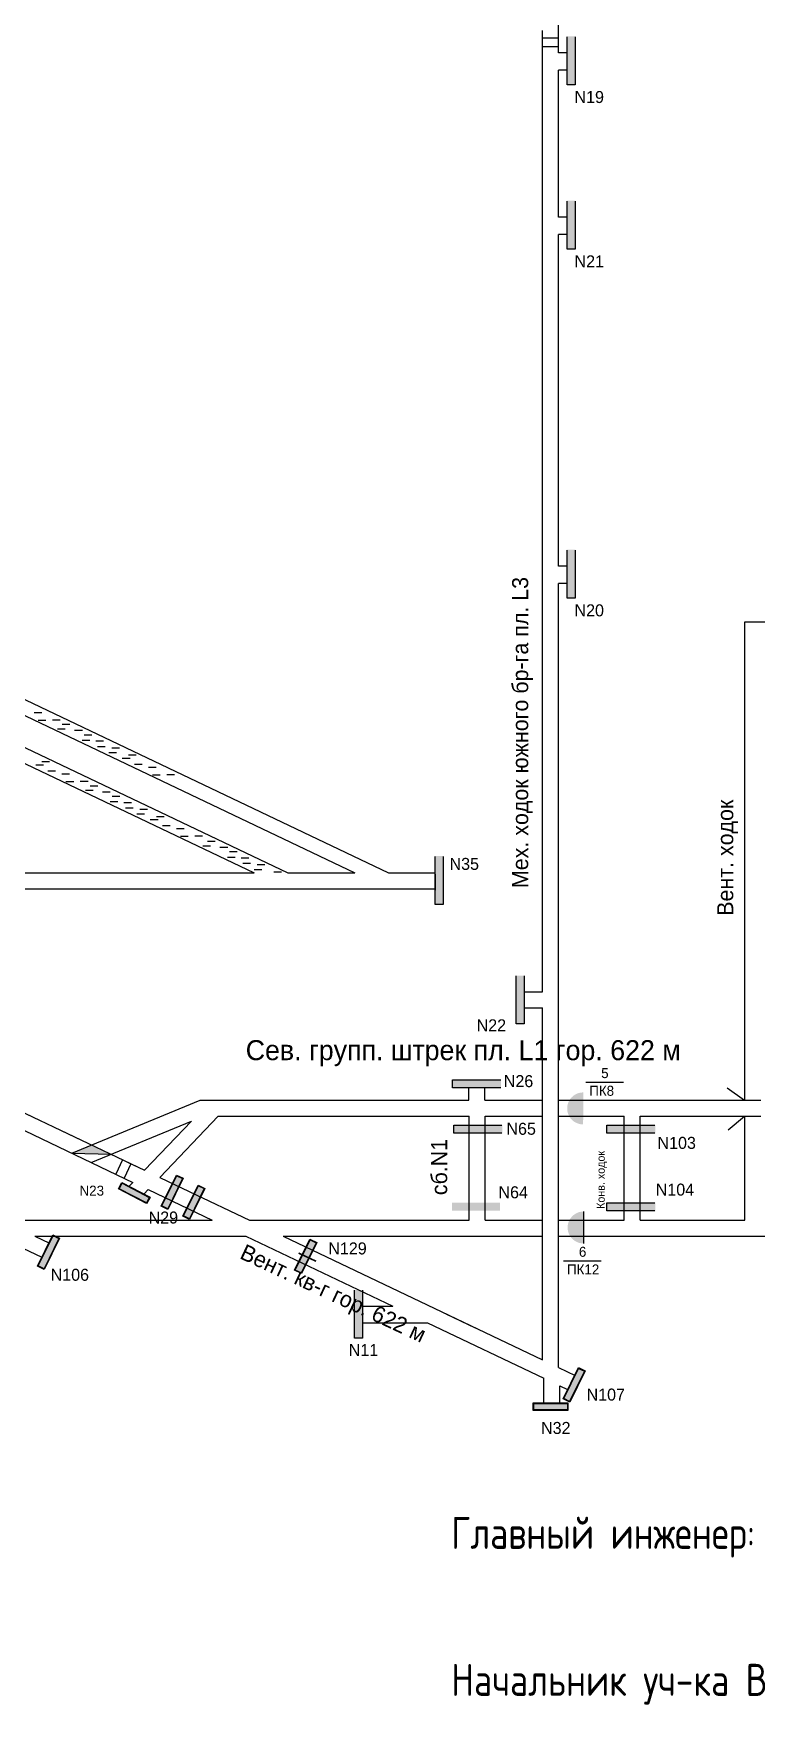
# Model space of a CAD drawing. Header units: millimetres. Extents: x -1214 to 292, y -473 to 324.
# Drawn here: x -187.9 to -7.3, y -424.7 to -7.1 of the extents above; entities that cross this region are included whole.
import ezdxf

# ---------------------------------------------------------------- set-up
doc = ezdxf.new("R2010")
doc.units = ezdxf.units.MM
for name, color, linetype in [('Двери', 7, 'Continuous'), ('Заслоны', 7, 'Continuous'), ('Номера перемычек', 7, 'Continuous'), ('Перемычки', 7, 'Continuous'), ('Пожарные арки', 7, 'Continuous')]:
    doc.layers.add(name, color=color, linetype=linetype)
doc.styles.add('ESKD', font='Eskdwin')

msp = doc.modelspace()

# ---------------------------------------------------------------- hatches: boundary and pattern name
for color, points in [(256, [(-173.37, -284.9), (-178.34, -286.97), (-168.52, -287.22)]), (3, [(-165.77, -294.45), (-166.49, -295.82), (-159.73, -299.34), (-159.01, -297.97)]), (256, [(-121.64, -311.82), (-121.7, -311.95), (-119.6, -312.93), (-119.54, -312.8)]), (256, [(-120.63, -312.29), (-120.7, -312.42), (-119.22, -313.11), (-119.16, -312.98)]), (256, [(-117.47, -313.93), (-117.4, -313.8), (-119.45, -312.84), (-119.51, -312.97)])]:
    msp.add_hatch(color=color).paths.add_polyline_path(points)
h = msp.add_hatch(color=256)
h.paths.add_polyline_path([(-165.83, -294.26), (-166.68, -295.88), (-159.67, -299.53), (-158.82, -297.91)])
h.paths.add_polyline_path([(-159.01, -297.97), (-159.73, -299.34), (-166.49, -295.82), (-165.77, -294.45)], flags=16)
h = msp.add_hatch(color=256)
h.paths.add_polyline_path([(-150.51, -293.22), (-152.19, -292.39), (-156.01, -300.17), (-154.33, -301)])
h.paths.add_polyline_path([(-150.67, -293.28), (-152.13, -292.56), (-155.85, -300.11), (-154.39, -300.83)], flags=16)
h = msp.add_hatch(color=256)
h.paths.add_polyline_path([(-145.11, -295.73), (-146.79, -294.9), (-150.62, -302.68), (-148.94, -303.51)])
h.paths.add_polyline_path([(-145.28, -295.78), (-146.73, -295.07), (-150.45, -302.62), (-148.99, -303.34)], flags=16)
h = msp.add_hatch(color=256)
h.paths.add_polyline_path([(-181.39, -308.21), (-183.08, -307.38), (-186.9, -315.16), (-185.22, -315.98)])
h.paths.add_polyline_path([(-181.56, -308.26), (-183.02, -307.55), (-186.74, -315.1), (-185.28, -315.82)], flags=16)
h = msp.add_hatch(color=256)
h.paths.add_polyline_path([(-117.19, -309.25), (-118.87, -308.42), (-122.69, -316.2), (-121.01, -317.03)])
h.paths.add_polyline_path([(-117.35, -309.31), (-118.81, -308.59), (-122.53, -316.14), (-121.07, -316.86)], flags=16)
h = msp.add_hatch(color=256)
h.paths.add_polyline_path([(-50.15, -341.37), (-51.83, -340.54), (-55.66, -348.32), (-53.98, -349.15)])
h.paths.add_polyline_path([(-50.32, -341.43), (-51.78, -340.71), (-55.49, -348.26), (-54.03, -348.98)], flags=16)
h = msp.add_hatch(color=256)
h.paths.add_polyline_path([(-63.1, -349.37), (-63.1, -351.24), (-54.43, -351.24), (-54.43, -349.37)])
h.paths.add_polyline_path([(-62.97, -349.49), (-62.97, -351.11), (-54.55, -351.11), (-54.55, -349.49)], flags=16)
at = {"layer": 'Заслоны'}
h = msp.add_hatch(color=7, dxfattribs=at)
h.paths.add_polyline_path([(-50.62, -271.75, 0.267949), (-54.09, -273.74), (-50.62, -273.75)])
h.paths.add_polyline_path([(-50.62, -273.75), (-54.09, -273.74, 0.267949), (-54.1, -277.74), (-50.63, -277.75)])
h.paths.add_polyline_path([(-50.63, -277.75), (-54.1, -277.74, 0.267949), (-50.64, -279.75)])
h = msp.add_hatch(color=7, dxfattribs=at)
h.paths.add_polyline_path([(-50.51, -301.51, 0.267949), (-53.97, -303.5), (-50.51, -303.51)])
h.paths.add_polyline_path([(-50.51, -303.51), (-53.97, -303.5, 0.267949), (-53.99, -307.5), (-50.52, -307.51)])
h.paths.add_polyline_path([(-50.52, -307.51), (-53.99, -307.5, 0.267949), (-50.53, -309.51)])
at = {"layer": 'Перемычки'}
h = msp.add_hatch(color=256, dxfattribs=at)
h.paths.add_polyline_path([(-52.55, -19.98), (-52.55, -15.88), (-52.65, -15.88), (-52.65, -19.88), (-54.65, -19.88), (-54.65, -15.88), (-54.75, -15.88), (-54.75, -19.98)])
h.paths.add_polyline_path([(-52.65, -15.88), (-52.55, -15.88), (-52.55, -7.78), (-54.75, -7.78), (-54.75, -15.88), (-54.65, -15.88), (-54.65, -7.88), (-52.65, -7.88)])
h = msp.add_hatch(color=3, dxfattribs=at)
h.paths.add_polyline_path([(-54.65, -19.88), (-52.65, -19.88), (-52.65, -15.88), (-54.65, -15.88)])
h.paths.add_polyline_path([(-52.65, -11.88), (-54.65, -11.88), (-54.65, -15.88), (-52.65, -15.88)])
h.paths.add_polyline_path([(-52.65, -11.88), (-52.65, -7.88), (-54.65, -7.88), (-54.65, -11.88)])
h = msp.add_hatch(color=256, dxfattribs=at)
h.paths.add_polyline_path([(-52.55, -61.06), (-52.55, -56.96), (-52.65, -56.96), (-52.65, -60.96), (-54.65, -60.96), (-54.65, -56.96), (-54.75, -56.96), (-54.75, -61.06)])
h.paths.add_polyline_path([(-52.65, -56.96), (-52.55, -56.96), (-52.55, -48.86), (-54.75, -48.86), (-54.75, -56.96), (-54.65, -56.96), (-54.65, -48.96), (-52.65, -48.96)])
h = msp.add_hatch(color=3, dxfattribs=at)
h.paths.add_polyline_path([(-54.65, -60.96), (-52.65, -60.96), (-52.65, -56.96), (-54.65, -56.96)])
h.paths.add_polyline_path([(-52.65, -52.96), (-54.65, -52.96), (-54.65, -56.96), (-52.65, -56.96)])
h.paths.add_polyline_path([(-52.65, -52.96), (-52.65, -48.96), (-54.65, -48.96), (-54.65, -52.96)])
h = msp.add_hatch(color=256, dxfattribs=at)
h.paths.add_polyline_path([(-52.55, -148.28), (-52.55, -144.18), (-52.65, -144.18), (-52.65, -148.18), (-54.65, -148.18), (-54.65, -144.18), (-54.75, -144.18), (-54.75, -148.28)])
h.paths.add_polyline_path([(-52.65, -144.18), (-52.55, -144.18), (-52.55, -136.08), (-54.75, -136.08), (-54.75, -144.18), (-54.65, -144.18), (-54.65, -136.18), (-52.65, -136.18)])
h = msp.add_hatch(color=3, dxfattribs=at)
h.paths.add_polyline_path([(-54.65, -148.18), (-52.65, -148.18), (-52.65, -144.18), (-54.65, -144.18)])
h.paths.add_polyline_path([(-52.65, -140.18), (-54.65, -140.18), (-54.65, -144.18), (-52.65, -144.18)])
h.paths.add_polyline_path([(-52.65, -140.18), (-52.65, -136.18), (-54.65, -136.18), (-54.65, -140.18)])
h = msp.add_hatch(color=256, dxfattribs=at)
h.paths.add_polyline_path([(-85.54, -224.9), (-85.54, -220.8), (-85.64, -220.8), (-85.64, -224.8), (-87.64, -224.8), (-87.64, -220.8), (-87.74, -220.8), (-87.74, -224.9)])
h.paths.add_polyline_path([(-85.64, -220.8), (-85.54, -220.8), (-85.54, -212.7), (-87.74, -212.7), (-87.74, -220.8), (-87.64, -220.8), (-87.64, -212.8), (-85.64, -212.8)])
h = msp.add_hatch(color=3, dxfattribs=at)
h.paths.add_polyline_path([(-87.64, -224.8), (-85.64, -224.8), (-85.64, -220.8), (-87.64, -220.8)])
h.paths.add_polyline_path([(-85.64, -216.8), (-87.64, -216.8), (-87.64, -220.8), (-85.64, -220.8)])
h.paths.add_polyline_path([(-85.64, -216.8), (-85.64, -212.8), (-87.64, -212.8), (-87.64, -216.8)])
h = msp.add_hatch(color=256, dxfattribs=at)
h.paths.add_polyline_path([(-65.23, -254.74), (-65.23, -250.64), (-65.33, -250.64), (-65.33, -254.64), (-67.33, -254.64), (-67.33, -250.64), (-67.43, -250.64), (-67.43, -254.74)])
h.paths.add_polyline_path([(-65.33, -250.64), (-65.23, -250.64), (-65.23, -242.54), (-67.43, -242.54), (-67.43, -250.64), (-67.33, -250.64), (-67.33, -242.64), (-65.33, -242.64)])
h = msp.add_hatch(color=3, dxfattribs=at)
h.paths.add_polyline_path([(-67.33, -254.64), (-65.33, -254.64), (-65.33, -250.64), (-67.33, -250.64)])
h.paths.add_polyline_path([(-65.33, -246.64), (-67.33, -246.64), (-67.33, -250.64), (-65.33, -250.64)])
h.paths.add_polyline_path([(-65.33, -246.64), (-65.33, -242.64), (-67.33, -242.64), (-67.33, -246.64)])
h = msp.add_hatch(color=256, dxfattribs=at)
h.paths.add_polyline_path([(-83.33, -270.72), (-79.23, -270.73), (-79.23, -270.63), (-83.23, -270.62), (-83.23, -268.62), (-79.23, -268.63), (-79.23, -268.53), (-83.33, -268.52)])
h.paths.add_polyline_path([(-79.23, -270.63), (-79.23, -270.73), (-71.13, -270.74), (-71.13, -268.54), (-79.23, -268.53), (-79.23, -268.63), (-71.23, -268.64), (-71.23, -270.64)])
h = msp.add_hatch(color=3, dxfattribs=at)
h.paths.add_polyline_path([(-83.23, -268.62), (-83.23, -270.62), (-79.23, -270.63), (-79.23, -268.63)])
h.paths.add_polyline_path([(-75.23, -270.63), (-75.23, -268.63), (-79.23, -268.63), (-79.23, -270.63)])
h.paths.add_polyline_path([(-75.23, -270.63), (-71.23, -270.64), (-71.23, -268.64), (-75.23, -268.63)])
h = msp.add_hatch(color=256, dxfattribs=at)
h.paths.add_polyline_path([(-83.05, -282.05), (-78.95, -282.05), (-78.95, -281.95), (-82.95, -281.95), (-82.95, -279.95), (-78.95, -279.95), (-78.95, -279.85), (-83.05, -279.85)])
h.paths.add_polyline_path([(-78.95, -281.95), (-78.95, -282.05), (-70.85, -282.05), (-70.85, -279.85), (-78.95, -279.85), (-78.95, -279.95), (-70.95, -279.95), (-70.95, -281.95)])
h = msp.add_hatch(color=3, dxfattribs=at)
h.paths.add_polyline_path([(-82.95, -279.95), (-82.95, -281.95), (-78.95, -281.95), (-78.95, -279.95)])
h.paths.add_polyline_path([(-74.95, -281.95), (-74.95, -279.95), (-78.95, -279.95), (-78.95, -281.95)])
h.paths.add_polyline_path([(-74.95, -281.95), (-70.95, -281.95), (-70.95, -279.95), (-74.95, -279.95)])
h = msp.add_hatch(color=256, dxfattribs=at)
h.paths.add_polyline_path([(-44.81, -282.05), (-40.71, -282.05), (-40.71, -281.95), (-44.71, -281.95), (-44.71, -279.95), (-40.71, -279.95), (-40.71, -279.85), (-44.81, -279.85)])
h.paths.add_polyline_path([(-40.71, -281.95), (-40.71, -282.05), (-32.61, -282.05), (-32.61, -279.85), (-40.71, -279.85), (-40.71, -279.95), (-32.71, -279.95), (-32.71, -281.95)])
h = msp.add_hatch(color=3, dxfattribs=at)
h.paths.add_polyline_path([(-44.71, -279.95), (-44.71, -281.95), (-40.71, -281.95), (-40.71, -279.95)])
h.paths.add_polyline_path([(-36.71, -281.95), (-36.71, -279.95), (-40.71, -279.95), (-40.71, -281.95)])
h.paths.add_polyline_path([(-36.71, -281.95), (-32.71, -281.95), (-32.71, -279.95), (-36.71, -279.95)])
for points in [[(-155.85, -300.11), (-154.39, -300.83), (-150.67, -293.28), (-152.13, -292.56)], [(-150.45, -302.62), (-148.99, -303.34), (-145.28, -295.78), (-146.73, -295.07)], [(-186.74, -315.1), (-185.28, -315.82), (-181.56, -308.26), (-183.02, -307.55)], [(-122.53, -316.14), (-121.07, -316.86), (-117.35, -309.31), (-118.81, -308.59)], [(-55.49, -348.26), (-54.03, -348.98), (-50.32, -341.43), (-51.78, -340.71)], [(-54.55, -351.11), (-54.55, -349.49), (-62.97, -349.49), (-62.97, -351.11)]]:
    msp.add_hatch(color=3, dxfattribs=at).paths.add_polyline_path(points)
h = msp.add_hatch(color=3, dxfattribs=at)
h.paths.add_polyline_path([(-83.4, -299.33), (-83.4, -301.33), (-79.4, -301.33), (-79.4, -299.33)])
h.paths.add_polyline_path([(-75.4, -301.33), (-75.4, -299.33), (-79.4, -299.33), (-79.4, -301.33)])
h.paths.add_polyline_path([(-75.4, -301.33), (-71.4, -301.33), (-71.4, -299.33), (-75.4, -299.33)])
h = msp.add_hatch(color=256, dxfattribs=at)
h.paths.add_polyline_path([(-44.81, -301.43), (-40.71, -301.43), (-40.71, -301.33), (-44.71, -301.33), (-44.71, -299.33), (-40.71, -299.33), (-40.71, -299.23), (-44.81, -299.23)])
h.paths.add_polyline_path([(-40.71, -301.33), (-40.71, -301.43), (-32.61, -301.43), (-32.61, -299.23), (-40.71, -299.23), (-40.71, -299.33), (-32.71, -299.33), (-32.71, -301.33)])
h = msp.add_hatch(color=3, dxfattribs=at)
h.paths.add_polyline_path([(-44.71, -299.33), (-44.71, -301.33), (-40.71, -301.33), (-40.71, -299.33)])
h.paths.add_polyline_path([(-36.71, -301.33), (-36.71, -299.33), (-40.71, -299.33), (-40.71, -301.33)])
h.paths.add_polyline_path([(-36.71, -301.33), (-32.71, -301.33), (-32.71, -299.33), (-36.71, -299.33)])
h = msp.add_hatch(color=256, dxfattribs=at)
h.paths.add_polyline_path([(-105.61, -333.29), (-105.61, -329.19), (-105.71, -329.19), (-105.71, -333.19), (-107.71, -333.19), (-107.71, -329.19), (-107.81, -329.19), (-107.81, -333.29)])
h.paths.add_polyline_path([(-105.71, -329.19), (-105.61, -329.19), (-105.61, -321.09), (-107.81, -321.09), (-107.81, -329.19), (-107.71, -329.19), (-107.71, -321.19), (-105.71, -321.19)])
h = msp.add_hatch(color=3, dxfattribs=at)
h.paths.add_polyline_path([(-107.71, -333.19), (-105.71, -333.19), (-105.71, -329.19), (-107.71, -329.19)])
h.paths.add_polyline_path([(-105.71, -325.19), (-107.71, -325.19), (-107.71, -329.19), (-105.71, -329.19)])
h.paths.add_polyline_path([(-105.71, -325.19), (-105.71, -321.19), (-107.71, -321.19), (-107.71, -325.19)])

# ---------------------------------------------------------------- linework, layer by layer
for p, q in [((-56.81, -11.94), (-56.81, -3.79)), ((-60.81, -48.63), (-60.81, -6.36)), ((-54.65, -11.94), (-56.81, -11.94)), ((-54.65, -16.21), (-56.81, -16.21)), ((-56.81, -53.02), (-56.81, -16.21)), ((-60.81, -70.07), (-60.81, -48.62)), ((-54.65, -53.02), (-56.81, -53.02)), ((-56.81, -71.98), (-56.81, -57.29)), ((-54.65, -57.29), (-56.81, -57.29)), ((-60.81, -246.64), (-60.81, -70.07)), ((-56.81, -140.24), (-56.81, -71.98)), ((-54.65, -140.24), (-56.81, -140.24)), ((-56.81, -340.5), (-56.81, -144.51)), ((-54.65, -144.51), (-56.81, -144.51)), ((-280.37, -146.48), (-132.82, -216.86)), ((-10.26, -273.69), (-10.26, -154.11)), ((-10.26, -154.11), (57.82, -154.11)), ((-228.98, -166.99), (-124.43, -216.86)), ((-211.63, -167.27), (-107.65, -216.86)), ((-202.95, -167.41), (-99.27, -216.86)), ((-187.78, -176.83), (-185.85, -176.83)), ((-186.77, -178.72), (-184.84, -178.72)), ((-183.19, -178.65), (-181.26, -178.65)), ((-181.91, -180.9), (-179.98, -180.9)), ((-180.76, -179.75), (-178.83, -179.75)), ((-177.65, -181.24), (-175.72, -181.24)), ((-175.8, -183.7), (-173.88, -183.7)), ((-175.26, -182.35), (-173.34, -182.35)), ((-172.36, -183.9), (-170.43, -183.9)), ((-171.95, -185.25), (-170.03, -185.25)), ((-169.12, -186.8), (-167.19, -186.8)), ((-168.37, -185.59), (-166.45, -185.59)), ((-164.18, -187.41), (-162.26, -187.41)), ((-187.37, -189.89), (-185.45, -189.89)), ((-185.82, -189.08), (-183.89, -189.08)), ((-184.33, -191.37), (-182.41, -191.37)), ((-180.82, -192.11), (-178.9, -192.11)), ((-165.74, -188.22), (-163.81, -188.22)), ((-162.7, -189.71), (-160.77, -189.71)), ((-159.19, -190.45), (-157.26, -190.45)), ((-179.81, -194), (-177.88, -194)), ((-176.23, -193.94), (-174.3, -193.94)), ((-174.91, -196.24), (-172.98, -196.24)), ((-173.76, -195.1), (-171.83, -195.1)), ((-158.17, -192.34), (-156.25, -192.34)), ((-154.59, -192.27), (-152.67, -192.27)), ((-170.65, -196.58), (-168.73, -196.58)), ((-168.81, -199.05), (-166.88, -199.05)), ((-168.27, -197.7), (-166.34, -197.7)), ((-165.36, -199.25), (-163.43, -199.25)), ((-164.96, -200.6), (-163.03, -200.6)), ((-162.12, -202.15), (-160.19, -202.15)), ((-161.38, -200.94), (-159.45, -200.94)), ((-158.74, -203.57), (-156.81, -203.57)), ((-157.19, -202.76), (-155.26, -202.76)), ((-155.7, -205.05), (-153.77, -205.05)), ((-152.19, -205.8), (-150.26, -205.8)), ((-151.17, -207.69), (-149.25, -207.69)), ((-147.59, -207.62), (-145.67, -207.62)), ((-145.6, -210.11), (-143.68, -210.11)), ((-144.46, -208.97), (-142.53, -208.97)), ((-141.35, -210.45), (-139.42, -210.45)), ((-139.5, -212.92), (-137.58, -212.92)), ((-138.96, -211.57), (-137.04, -211.57)), ((-273.22, -216.82), (-132.82, -216.86)), ((-136.06, -213.12), (-134.13, -213.12)), ((-135.65, -214.47), (-133.73, -214.47)), ((-132.81, -216.02), (-130.89, -216.02)), ((-132.07, -214.81), (-130.14, -214.81)), ((-127.88, -216.63), (-125.96, -216.63)), ((-124.43, -216.86), (-107.65, -216.86)), ((-99.27, -216.86), (-87.64, -216.86)), ((-307.67, -220.86), (-87.64, -220.86)), ((-307.67, -220.86), (-160.19, -291.19)), ((-87.64, -217.21), (-87.64, -221.21)), ((-87.64, -221.21), (-87.64, -221.21)), ((-350.64, -234.36), (-185.84, -312.96)), ((-65.33, -246.64), (-60.81, -246.64)), ((-65.33, -250.64), (-60.81, -250.64)), ((-60.81, -338.59), (-60.81, -250.64)), ((-79.2, -273.69), (-79.2, -270.63)), ((-75.2, -273.69), (-75.2, -270.63)), ((-14.64, -270.58), (-10.31, -273.66)), ((-178.34, -286.97), (-146.33, -273.69)), ((-146.33, -273.69), (-92.83, -273.69)), ((-92.83, -273.69), (-79.2, -273.69)), ((-75.2, -273.69), (-60.81, -273.69)), ((-56.81, -273.69), (-6.26, -273.69)), ((-196.33, -278.39), (-163.1, -294.23)), ((-173.49, -289.28), (-148.46, -278.9)), ((-160.19, -291.19), (-148.46, -278.9)), ((-156.39, -293), (-141.77, -277.69)), ((-141.77, -277.69), (-79.11, -277.69)), ((-79.11, -303.69), (-79.11, -277.69)), ((-75.11, -303.69), (-75.11, -277.69)), ((-75.11, -277.69), (-71.99, -277.69)), ((-71.99, -277.69), (-60.81, -277.69)), ((-56.81, -277.69), (-40.41, -277.69)), ((-40.42, -303.69), (-40.41, -277.69)), ((-36.42, -303.69), (-36.41, -277.69)), ((-36.41, -277.69), (-6.26, -277.69)), ((-14.38, -281.14), (-10.31, -277.72)), ((-10.26, -303.69), (-10.26, -277.69)), ((-178.34, -286.97), (-168.52, -287.22)), ((-164.05, -295.22), (-163.1, -294.23)), ((-160.3, -297.09), (-159.3, -296.05)), ((-159.3, -296.05), (-143.28, -303.69)), ((-156.39, -293), (-149.08, -296.49)), ((-149.08, -296.49), (-133.99, -303.69)), ((-195.98, -303.69), (-143.28, -303.69)), ((-133.99, -303.69), (-79.11, -303.69)), ((-75.11, -303.69), (-71.99, -303.69)), ((-71.99, -303.69), (-60.81, -303.69)), ((-56.81, -303.69), (-40.42, -303.69)), ((-36.42, -303.69), (-19.73, -303.69)), ((-21.26, -303.69), (-10.26, -303.69)), ((-187.6, -307.69), (-183.95, -309.43)), ((-187.6, -307.69), (-134.89, -307.69)), ((-134.89, -307.69), (-98.17, -325.2)), ((-125.6, -307.69), (-71.99, -307.69)), ((-125.6, -307.69), (-60.81, -338.59)), ((-71.99, -307.69), (-60.81, -307.69)), ((-56.81, -307.69), (14.58, -307.69)), ((-105.71, -325.2), (-98.17, -325.2)), ((-105.71, -329.32), (-89.53, -329.32)), ((-89.53, -329.32), (-60.49, -343.17)), ((-84.94, -327.08), (-77.63, -330.56)), ((-56.81, -340.5), (-52.65, -342.48)), ((-60.49, -349.37), (-60.49, -343.17)), ((-56.49, -349.37), (-56.49, -345.08)), ((-56.49, -345.08), (-54.53, -346.02))]:
    msp.add_line(p, q)
for points in [[(-165.83, -294.26), (-158.82, -297.91), (-159.67, -299.53), (-166.68, -295.88)], [(-165.77, -294.45), (-159.01, -297.97), (-159.73, -299.34), (-166.49, -295.82)], [(-150.51, -293.22), (-154.33, -301), (-156.01, -300.17), (-152.19, -292.39)], [(-150.67, -293.28), (-154.39, -300.83), (-155.85, -300.11), (-152.13, -292.56)], [(-145.11, -295.73), (-148.94, -303.51), (-150.62, -302.68), (-146.79, -294.9)], [(-145.28, -295.78), (-148.99, -303.34), (-150.45, -302.62), (-146.73, -295.07)], [(-181.39, -308.21), (-185.22, -315.98), (-186.9, -315.16), (-183.08, -307.38)], [(-181.56, -308.26), (-185.28, -315.82), (-186.74, -315.1), (-183.02, -307.55)], [(-117.19, -309.25), (-121.01, -317.03), (-122.69, -316.2), (-118.87, -308.42)], [(-117.35, -309.31), (-121.07, -316.86), (-122.53, -316.14), (-118.81, -308.59)], [(-50.15, -341.37), (-53.98, -349.15), (-55.66, -348.32), (-51.83, -340.54)], [(-50.32, -341.43), (-54.03, -348.98), (-55.49, -348.26), (-51.78, -340.71)], [(-63.1, -349.37), (-54.43, -349.37), (-54.43, -351.24), (-63.1, -351.24)], [(-62.97, -349.49), (-54.55, -349.49), (-54.55, -351.11), (-62.97, -351.11)]]:
    msp.add_lwpolyline(points, close=True)
at = {"layer": 'Двери'}
for p, q in [((-121.7, -311.95), (-117.46, -313.93)), ((-121.64, -311.82), (-117.4, -313.8))]:
    msp.add_line(p, q, dxfattribs=at)
at = {"layer": 'Заслоны', "color": 7}
for p, q in [((-49.98, -269.22), (-40.58, -269.22)), ((-50.51, -301.51), (-50.53, -309.51)), ((-55.54, -313.87), (-46.14, -313.87))]:
    msp.add_line(p, q, dxfattribs=at)
at = {"layer": 'Номера перемычек', "color": 7}
msp.add_line((-164.48, -289.15), (-160.19, -291.19), dxfattribs=at)
at = {"layer": 'Перемычки'}
for points in [[(-52.65, -7.88), (-52.65, -19.88), (-54.65, -19.88), (-54.65, -7.88)], [(-52.65, -48.96), (-52.65, -60.96), (-54.65, -60.96), (-54.65, -48.96)], [(-52.65, -136.18), (-52.65, -148.18), (-54.65, -148.18), (-54.65, -136.18)], [(-85.64, -212.8), (-85.64, -224.8), (-87.64, -224.8), (-87.64, -212.8)], [(-65.33, -242.64), (-65.33, -254.64), (-67.33, -254.64), (-67.33, -242.64)], [(-71.23, -270.64), (-83.23, -270.62), (-83.23, -268.62), (-71.23, -268.64)], [(-70.95, -281.95), (-82.95, -281.95), (-82.95, -279.95), (-70.95, -279.95)], [(-32.71, -281.95), (-44.71, -281.95), (-44.71, -279.95), (-32.71, -279.95)], [(-32.71, -301.33), (-44.71, -301.33), (-44.71, -299.33), (-32.71, -299.33)], [(-105.71, -321.19), (-105.71, -333.19), (-107.71, -333.19), (-107.71, -321.19)]]:
    msp.add_lwpolyline(points, dxfattribs=at)
at = {"layer": 'Пожарные арки', "color": 1}
for p, q in [((-60.81, -8.16), (-56.81, -8.16)), ((-60.81, -10.3), (-56.81, -10.3)), ((-165.65, -288.59), (-167.37, -292.2)), ((-163.59, -289.57), (-165.31, -293.18))]:
    msp.add_line(p, q, dxfattribs=at)

# ---------------------------------------------------------------- texts
for s, height, p in [('Мех. ходок южного бр-га пл. L3', 4, (-64.37, -220.67)), ('Вент. ходок', 4, (-13.15, -227.59)), ('сб.N1', 4, (-84.6, -297.43)), ('Конв. ходок', 2, (-45.25, -300.85))]:
    msp.add_text(s, height=height, rotation=90).set_placement(p)
msp.add_text('Сев. групп. штрек пл. L1 гор. 622 м', height=5).set_placement((-134.92, -263.69))
at = {"color": 7}
msp.add_text('Вент. кв-г гор. 622 м', height=4, rotation=335, dxfattribs=at).set_placement((-136.66, -313.13))
at = {"color": 0, "style": 'ESKD'}
msp.add_text('Главный инженер:', height=8, dxfattribs=at).set_placement((-83.6, -385.83))
at = {"style": 'ESKD'}
msp.add_text('Начальник уч-ка ВТБ:', height=8, dxfattribs=at).set_placement((-83.6, -422.57))
at = {"layer": 'Заслоны', "color": 7}
for s, p in [('5', (-46.14, -268.17)), ('ПК8', (-49.12, -272.59)), ('6', (-51.7, -312.83)), ('ПК12', (-54.68, -317.25))]:
    msp.add_text(s, height=2.5, dxfattribs=at).set_placement(p)
at = {"layer": 'Номера перемычек'}
for s, height, p in [('N19', 3, (-52.8, -24.46)), ('N21', 3, (-52.8, -65.54)), ('N20', 3, (-52.8, -152.76)), ('N35', 3, (-84.01, -216.13)), ('N22', 3, (-77.25, -256.48)), ('N26', 3, (-70.46, -270.42)), ('N65', 3, (-69.8, -282.33)), ('N103', 3, (-32.07, -285.86)), ('N23', 2.5, (-176.43, -297.55)), ('N64', 3, (-71.79, -298.21)), ('N104', 3, (-32.51, -297.54)), ('N29', 3, (-159.17, -304.52)), ('N129', 3, (-114.29, -312.24)), ('N106', 3, (-183.64, -318.82)), ('N11', 3, (-109.18, -337.64)), ('N107', 3, (-49.79, -348.77)), ('N32', 3, (-61.15, -357.11))]:
    msp.add_text(s, height=height, dxfattribs=at).set_placement(p)

doc.saveas('drawing.dxf')
